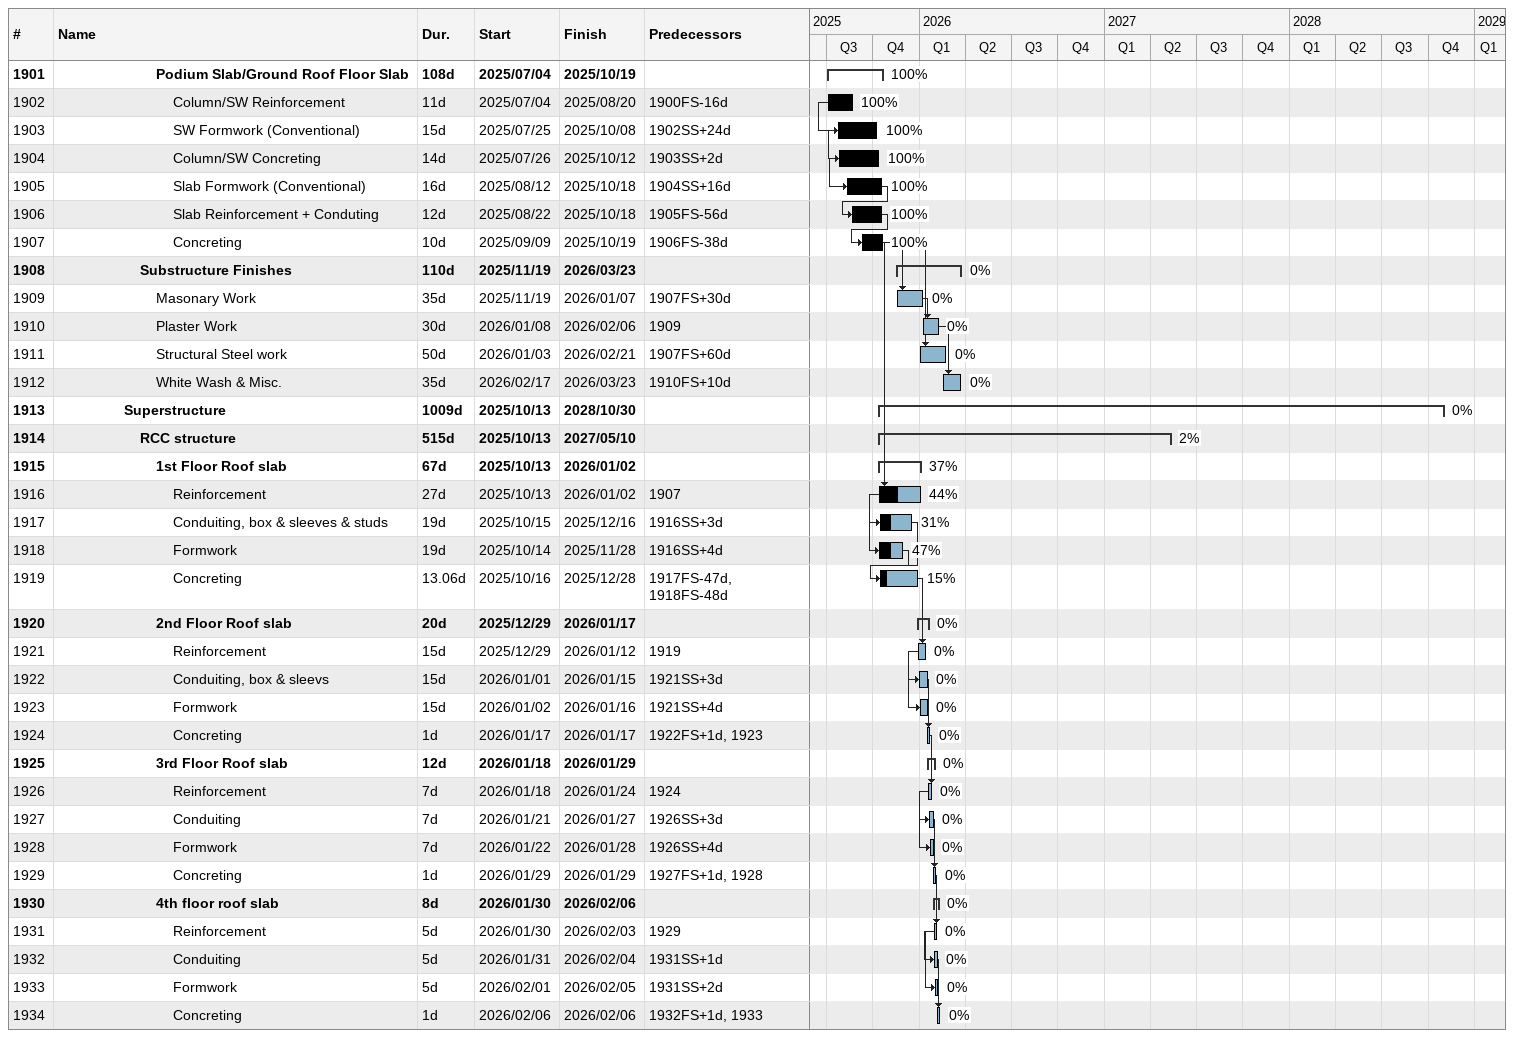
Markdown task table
| ID | Level | Task | Duration | Start | Finish | Predecessors | % complete |
|---|---|---|---|---|---|---|---|
| 1901 | 7 | **Podium Slab/Ground Roof Floor Slab** | 108d | 2025-07-04 | 2025-10-19 |  | 100 |
| 1902 | 8 | Column/SW Reinforcement | 11d | 2025-07-04 | 2025-08-20 | 1900FS-16d | 100 |
| 1903 | 8 | SW Formwork (Conventional) | 15d | 2025-07-25 | 2025-10-08 | 1902SS+24d | 100 |
| 1904 | 8 | Column/SW Concreting | 14d | 2025-07-26 | 2025-10-12 | 1903SS+2d | 100 |
| 1905 | 8 | Slab Formwork (Conventional) | 16d | 2025-08-12 | 2025-10-18 | 1904SS+16d | 100 |
| 1906 | 8 | Slab Reinforcement + Conduting | 12d | 2025-08-22 | 2025-10-18 | 1905FS-56d | 100 |
| 1907 | 8 | Concreting | 10d | 2025-09-09 | 2025-10-19 | 1906FS-38d | 100 |
| 1908 | 6 | **Substructure Finishes** | 110d | 2025-11-19 | 2026-03-23 |  | 0 |
| 1909 | 7 | Masonary Work | 35d | 2025-11-19 | 2026-01-07 | 1907FS+30d | 0 |
| 1910 | 7 | Plaster Work | 30d | 2026-01-08 | 2026-02-06 | 1909 | 0 |
| 1911 | 7 | Structural Steel work | 50d | 2026-01-03 | 2026-02-21 | 1907FS+60d | 0 |
| 1912 | 7 | White Wash & Misc. | 35d | 2026-02-17 | 2026-03-23 | 1910FS+10d | 0 |
| 1913 | 5 | **Superstructure** | 1009d | 2025-10-13 | 2028-10-30 |  | 0 |
| 1914 | 6 | **RCC structure** | 515d | 2025-10-13 | 2027-05-10 |  | 2 |
| 1915 | 7 | **1st Floor Roof slab** | 67d | 2025-10-13 | 2026-01-02 |  | 37 |
| 1916 | 8 | Reinforcement | 27d | 2025-10-13 | 2026-01-02 | 1907 | 44 |
| 1917 | 8 | Conduiting, box & sleeves & studs | 19d | 2025-10-15 | 2025-12-16 | 1916SS+3d | 31 |
| 1918 | 8 | Formwork | 19d | 2025-10-14 | 2025-11-28 | 1916SS+4d | 47 |
| 1919 | 8 | Concreting | 13.06d | 2025-10-16 | 2025-12-28 | 1917FS-47d, 1918FS-48d | 15 |
| 1920 | 7 | **2nd Floor Roof slab** | 20d | 2025-12-29 | 2026-01-17 |  | 0 |
| 1921 | 8 | Reinforcement | 15d | 2025-12-29 | 2026-01-12 | 1919 | 0 |
| 1922 | 8 | Conduiting, box & sleevs | 15d | 2026-01-01 | 2026-01-15 | 1921SS+3d | 0 |
| 1923 | 8 | Formwork | 15d | 2026-01-02 | 2026-01-16 | 1921SS+4d | 0 |
| 1924 | 8 | Concreting | 1d | 2026-01-17 | 2026-01-17 | 1922FS+1d, 1923 | 0 |
| 1925 | 7 | **3rd Floor Roof slab** | 12d | 2026-01-18 | 2026-01-29 |  | 0 |
| 1926 | 8 | Reinforcement | 7d | 2026-01-18 | 2026-01-24 | 1924 | 0 |
| 1927 | 8 | Conduiting | 7d | 2026-01-21 | 2026-01-27 | 1926SS+3d | 0 |
| 1928 | 8 | Formwork | 7d | 2026-01-22 | 2026-01-28 | 1926SS+4d | 0 |
| 1929 | 8 | Concreting | 1d | 2026-01-29 | 2026-01-29 | 1927FS+1d, 1928 | 0 |
| 1930 | 7 | **4th floor roof slab** | 8d | 2026-01-30 | 2026-02-06 |  | 0 |
| 1931 | 8 | Reinforcement | 5d | 2026-01-30 | 2026-02-03 | 1929 | 0 |
| 1932 | 8 | Conduiting | 5d | 2026-01-31 | 2026-02-04 | 1931SS+1d | 0 |
| 1933 | 8 | Formwork | 5d | 2026-02-01 | 2026-02-05 | 1931SS+2d | 0 |
| 1934 | 8 | Concreting | 1d | 2026-02-06 | 2026-02-06 | 1932FS+1d, 1933 | 0 |
